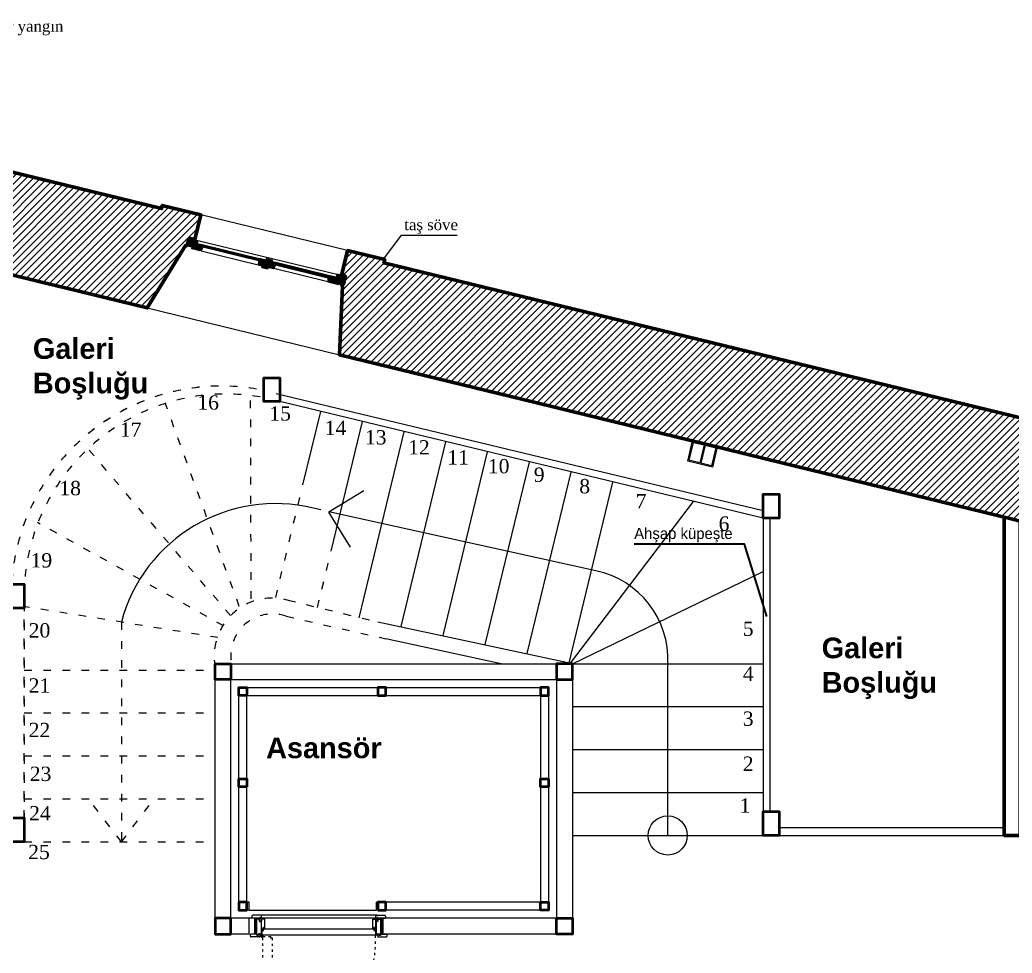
# Model space of a CAD drawing. Header units: millimetres. Extents: x 4980 to 19099, y 3891 to 5773.
# Drawn here: x 12572 to 13196, y 4282 to 4869 of the extents above; entities that cross this region are included whole.
import ezdxf

# ---------------------------------------------------------------- set-up
doc = ezdxf.new("R2010")
doc.units = ezdxf.units.MM
doc.linetypes.add('ACAD_ISO03W100', pattern=[30, 12, -18])
for name, color, linetype, lineweight in [('a 0', 252, 'Continuous', 0), ('a 2', 132, 'Continuous', 20), ('a ahşap tarama', 46, 'Continuous', 0), ('a alçıpan duvar', 162, 'Continuous', 35), ('a duvar', 84, 'Continuous', 50), ('a kapı 1', 50, 'Continuous', 5), ('a kapı 2', 51, 'Continuous', 9), ('a kapı eşik', 40, 'Continuous', 20), ('a pencere 0', 252, 'Continuous', 0), ('a pencere cam', 121, 'Continuous', 0), ('a pencere doğrama', 41, 'Continuous', 20), ('kot', 3, 'Continuous', 0), ('no3_duvar tarama', 253, 'Continuous', 9), ('PLAN YAZI', 4, 'Continuous', 9), ('TAVAN', 31, 'Continuous', 0)]:
    doc.layers.add(name, color=color, linetype=linetype, lineweight=lineweight)
doc.layers.add('a yazı', color=30, linetype='Continuous')
doc.styles.get("Standard").update_dxf_attribs({"font": 'stylu.ttf', "height": 10})
pattern_1 = [(45, (-467.3525, 13840.0737), (-2.245064, 2.245064), [])]
pattern_2 = [(346.328434, (1399.2354, 13386.1017), (6.0401125, 3.6765528), [0.25, -4.75]), (76.328434, (1401.5924, 13387.3294), (-3.6765528, 6.0401125), [0.5, -4.5]), (31.328434, (1400.5025, 13387.08), (1.1817798, 4.8583327), [0.3535, -1.0605, 0.3535, -0.707, 2.475, -2.1215678]), (31.328434, (1398.9334, 13385.918), (1.1817798, 4.8583327), [0.35355, -0.7071, 0.35355, -5.6568678]), (31.328434, (1400.752, 13385.99), (1.1817798, 4.8583327), [0.35355, -6.7175178]), (31.328434, (1401.1787, 13385.629), (1.1817798, 4.8583327), [0.35355, -6.7175178]), (31.328434, (1400.568, 13386.292), (1.1817798, 4.8583327), [0.35355, -6.7175178]), (31.328434, (1400.3843, 13386.594), (1.1817798, 4.8583327), [0.7071, -6.3639678]), (31.328434, (1402.4853, 13389.9424), (1.1817798, 4.8583327), [0.7071, -6.3639678]), (31.328434, (1399.9576, 13386.9552), (1.1817798, 4.8583327), [1.4142, -5.6568678]), (31.328434, (1399.7738, 13387.2572), (1.1817798, 4.8583327), [1.4142, -5.6568678]), (31.328434, (1403.2862, 13387.9465), (1.1817798, 4.8583327), [1.4142, -5.6568678]), (31.328434, (1399.649, 13387.802), (1.1817798, 4.8583327), [1.06066, -6.0104078]), (31.328434, (1398.8546, 13388.7672), (1.1817798, 4.8583327), [1.06066, -6.0104078]), (31.328434, (1399.2223, 13388.1632), (1.1817798, 4.8583327), [1.06066, -6.0104078]), (31.328434, (1402.7347, 13388.8526), (1.1817798, 4.8583327), [1.767767, -5.3033008]), (31.328434, (1402.308, 13389.2137), (1.1817798, 4.8583327), [1.767767, -5.3033008]), (31.328434, (1402.4984, 13387.881), (1.1817798, 4.8583327), [2.4748737, -4.596194]), (12.893485, (1399.8394, 13386.4694), (4.85833268, -1.18177983), [0.559017, -10.6213229]), (12.893485, (1401.1656, 13387.6905), (4.85833268, -1.18177983), [0.559017, -10.6213229]), (12.893485, (1400.8045, 13387.2638), (4.85833268, -1.18177983), [0.559017, -10.6213229]), (12.893485, (1399.4783, 13386.0426), (4.85833268, -1.18177983), [1.118034, -10.0623059]), (12.893485, (1400.9818, 13387.9925), (4.85833268, -1.18177983), [1.677051, -9.503289]), (12.893485, (1400.555, 13388.3536), (4.85833268, -1.18177983), [2.236068, -8.944272]), (12.893485, (1400.1283, 13388.7147), (4.85833268, -1.18177983), [2.236068, -8.944272]), (12.893485, (1399.754, 13390.3495), (4.85833268, -1.18177983), [2.236068, -8.944272]), (12.893485, (1399.636, 13389.8636), (4.85833268, -1.18177983), [2.795085, -8.3852549]), (12.893485, (1399.7606, 13389.3187), (4.85833268, -1.18177983), [2.795085, -8.3852549]), (49.763383, (1400.9883, 13386.9618), (1.18177984, 4.85833268), [0.559017, -10.6213229]), (49.763383, (1400.1414, 13386.6532), (1.18177984, 4.85833268), [0.559017, -10.6213229]), (49.763383, (1399.2354, 13386.1017), (1.18177984, 4.85833268), [1.118034, -10.0623059]), (49.763383, (1400.8702, 13386.476), (1.18177984, 4.85833268), [1.118034, -10.0623059]), (49.763383, (1398.6905, 13385.977), (1.18177984, 4.85833268), [1.677051, -9.503289]), (49.763383, (1398.2046, 13386.0951), (1.18177984, 4.85833268), [2.236068, -8.944272]), (49.763383, (1402.6362, 13385.2745), (1.18177984, 4.85833268), [2.236068, -8.944272]), (49.763383, (1401.054, 13386.174), (1.18177984, 4.85833268), [2.236068, -8.944272]), (49.763383, (1401.9075, 13385.4517), (1.18177984, 4.85833268), [2.795085, -8.3852549]), (49.763383, (1401.4807, 13385.8128), (1.18177984, 4.85833268), [2.795085, -8.3852549])]
pattern_3 = [(346.328434, (-5511.2586, -2121.1143), (3.6765528, -6.0401125), [0.25, -4.75]), (256.328434, (-5509.729, -2123.2875), (-6.0401125, -3.6765528), [0.5, -4.5]), (301.328434, (-5510.5823, -2122.5653), (-1.1817798, -4.8583327), [0.3535, -1.0605, 0.3535, -0.707, 2.475, -2.1215678]), (301.328434, (-5511.4424, -2120.8123), (-1.1817798, -4.8583327), [0.35355, -0.7071, 0.35355, -5.6568678]), (301.328434, (-5509.86, -2121.7118), (-1.1817798, -4.8583327), [0.35355, -6.7175178]), (301.328434, (-5509.3152, -2121.587), (-1.1817798, -4.8583327), [0.35355, -6.7175178]), (301.328434, (-5510.162, -2121.8956), (-1.1817798, -4.8583327), [0.35355, -6.7175178]), (301.328434, (-5510.464, -2122.0794), (-1.1817798, -4.8583327), [0.7071, -6.3639678]), (301.328434, (-5510.136, -2126.0186), (-1.1817798, -4.8583327), [0.7071, -6.3639678]), (301.328434, (-5511.009, -2122.204), (-1.1817798, -4.8583327), [1.4142, -5.6568678]), (301.328434, (-5511.311, -2122.388), (-1.1817798, -4.8583327), [1.4142, -5.6568678]), (301.328434, (-5508.5077, -2124.6137), (-1.1817798, -4.8583327), [1.4142, -5.6568678]), (301.328434, (-5511.6722, -2122.8147), (-1.1817798, -4.8583327), [1.06066, -6.0104078]), (301.328434, (-5512.821, -2123.307), (-1.1817798, -4.8583327), [1.06066, -6.0104078]), (301.328434, (-5512.217, -2122.9395), (-1.1817798, -4.8583327), [1.06066, -6.0104078]), (301.328434, (-5509.4137, -2125.165), (-1.1817798, -4.8583327), [1.767767, -5.3033008]), (301.328434, (-5509.9587, -2125.29), (-1.1817798, -4.8583327), [1.767767, -5.3033008]), (301.328434, (-5509.1774, -2124.1935), (-1.1817798, -4.8583327), [2.4748737, -4.596194]), (319.763383, (-5510.891, -2121.7183), (4.85833268, -1.18177984), [0.559017, -10.6213229]), (319.763383, (-5510.2738, -2123.4122), (4.85833268, -1.18177984), [0.559017, -10.6213229]), (319.763383, (-5510.3985, -2122.8673), (4.85833268, -1.18177984), [0.559017, -10.6213229]), (319.763383, (-5511.0157, -2121.1734), (4.85833268, -1.18177984), [1.118034, -10.0623059]), (319.763383, (-5510.5758, -2123.596), (4.85833268, -1.18177984), [1.677051, -9.5032889]), (319.763383, (-5511.1207, -2123.7208), (4.85833268, -1.18177984), [2.236068, -8.9442719]), (319.763383, (-5511.6656, -2123.8455), (4.85833268, -1.18177984), [2.236068, -8.9442719]), (319.763383, (-5512.749, -2125.1257), (4.85833268, -1.18177984), [2.236068, -8.9442719]), (319.763383, (-5512.6307, -2124.64), (4.85833268, -1.18177984), [2.795085, -8.3852549]), (319.763383, (-5512.2696, -2124.2132), (4.85833268, -1.18177984), [2.795085, -8.3852549]), (282.893485, (-5510.0965, -2122.6834), (-1.18177984, -4.85833268), [0.559017, -10.6213229]), (282.893485, (-5510.707, -2122.0203), (-1.18177984, -4.85833268), [0.559017, -10.6213229]), (282.893485, (-5511.2586, -2121.1143), (-1.18177984, -4.85833268), [1.118034, -10.0623059]), (282.893485, (-5509.9783, -2122.1976), (-1.18177984, -4.85833268), [1.118034, -10.0623059]), (282.893485, (-5511.6853, -2120.7532), (-1.18177984, -4.85833268), [1.677051, -9.5032889]), (282.893485, (-5512.1711, -2120.635), (-1.18177984, -4.85833268), [2.236068, -8.9442719]), (282.893485, (-5507.8577, -2121.9416), (-1.18177984, -4.85833268), [2.236068, -8.9442719]), (282.893485, (-5509.6763, -2122.0138), (-1.18177984, -4.85833268), [2.236068, -8.9442719]), (282.893485, (-5508.5865, -2121.7643), (-1.18177984, -4.85833268), [2.795085, -8.3852549]), (282.893485, (-5509.1314, -2121.889), (-1.18177984, -4.85833268), [2.795085, -8.3852549])]

# ---------------------------------------------------------------- blocks, each defined once
blk = doc.blocks.new('4535353')
at = {"color": 5}
for p, q in [((9628.58, 2179.4), (9628.58, 2167.8)), ((9629.28, 2179.4), (9629.28, 2167.8))]:
    blk.add_line(p, q, dxfattribs=at)
blk.add_lwpolyline([(9620.93, 2180.1), (9636.93, 2180.1), (9636.93, 2167.1), (9620.93, 2167.1), (9620.93, 2180.1)], close=True, dxfattribs=at)
for points in [[(9628.58, 2167.8), (9621.63, 2167.8), (9621.63, 2179.4), (9628.58, 2179.4)], [(9629.28, 2179.4), (9636.23, 2179.4), (9636.23, 2167.8), (9629.28, 2167.8)]]:
    blk.add_lwpolyline(points, dxfattribs=at)
blk = doc.blocks.new('asdsdzfsd')
at = {"layer": 'a ahşap tarama', "lineweight": 5}
h = blk.add_hatch(dxfattribs=at)
h.set_pattern_fill('WOODFACE', color=256, scale=5, angle=346.32843, style=0, pattern_type=2)
h.set_pattern_definition(pattern_2)
h.paths.add_polyline_path([(8078.6, 2620.38), (8080.54, 2619.9), (8080.07, 2617.95), (8079.09, 2618.19), (8078.39, 2615.27), (8076.93, 2615.63), (8073.52, 2616.47), (8074.95, 2621.26)])
h = blk.add_hatch(dxfattribs=at)
h.set_pattern_fill('WOODFACE', color=256, scale=5, angle=346.32843, style=0, pattern_type=2)
h.set_pattern_definition(pattern_3)
h.paths.add_polyline_path([(8083.95, 2617.01), (8083.6, 2615.56), (8082.52, 2613.25), (8076.69, 2614.66), (8076.93, 2615.63), (8078.39, 2615.27), (8079.09, 2618.19), (8080.07, 2617.95)])
h = blk.add_hatch(dxfattribs=at)
h.set_pattern_fill('WOODFACE', color=256, scale=5, angle=346.32843, style=0, pattern_type=2)
h.set_pattern_definition(pattern_3)
h.paths.add_polyline_path([(8118.94, 2608.5), (8118.58, 2607.05), (8118.48, 2604.5), (8120.9, 2603.91), (8120.67, 2602.94), (8124.56, 2601.99), (8124.79, 2602.96), (8123.33, 2603.32), (8124.18, 2606.8), (8124.28, 2607.2), (8119.14, 2608.46)])
h = blk.add_hatch(dxfattribs=at)
h.set_pattern_fill('WOODFACE', color=256, scale=5, angle=346.32843, style=0, pattern_type=2)
h.set_pattern_definition(pattern_3)
h.paths.add_polyline_path([(8128.19, 2602.14), (8129.27, 2604.45), (8129.62, 2605.9), (8127.19, 2606.5), (8127.43, 2607.47), (8123.54, 2608.41), (8123.31, 2607.44), (8124.28, 2607.2), (8123.43, 2603.72), (8123.33, 2603.32)])
h = blk.add_hatch(dxfattribs=at)
h.set_pattern_fill('WOODFACE', color=256, scale=5, angle=346.32843, style=0, pattern_type=2)
h.set_pattern_definition(pattern_3)
edge = h.paths.add_edge_path()
edge.add_line((8162.66, 2597.87), (8162.31, 2596.41))
edge.add_line((8162.31, 2596.41), (8162.2, 2593.86))
edge.add_line((8162.2, 2593.86), (8169, 2592.21))
edge.add_line((8169, 2592.21), (8169.24, 2593.17))
edge.add_line((8169.24, 2593.17), (8167.78, 2593.53))
edge.add_line((8167.78, 2593.53), (8168.49, 2596.44))
edge.add_line((8168.49, 2596.44), (8167.52, 2596.68))
edge.add_line((8167.52, 2596.68), (8162.66, 2597.87))
h = blk.add_hatch(dxfattribs=at)
h.set_pattern_fill('WOODFACE', color=256, scale=5, angle=346.32843, style=0, pattern_type=2)
h.set_pattern_definition(pattern_2)
h.paths.add_polyline_path([(8170.9, 2597.91), (8167.99, 2598.62), (8167.51, 2596.68), (8168.49, 2596.44), (8167.78, 2593.53), (8172.14, 2592.46), (8173.26, 2597.38)])
at = {"layer": 'a kapı 1'}
h = blk.add_hatch(color=256, dxfattribs=at)
h.paths.add_polyline_path([(8120.51, 2186.53), (8120.62, 2186.52), (8120.61, 2186.35), (8120.74, 2186.35), (8120.74, 2186.52), (8120.84, 2186.53), (8120.74, 2186.6), (8120.73, 2186.74), (8120.84, 2186.75), (8120.68, 2186.85), (8120.51, 2186.75), (8120.62, 2186.74), (8120.62, 2186.6)])
h.paths.add_polyline_path([(8120.51, 2186.35, 0.2663), (8120.81, 2185.95), (8121.2, 2185.95, 0.268071), (8121.51, 2186.35)])
h.paths.add_polyline_path([(8120.64, 2186.25), (8121.38, 2186.25, -0.088912), (8121.3, 2186.13, -0.285346), (8120.72, 2186.13, -0.088079)], flags=16)
for points in [[(8120.62, 2186.6), (8120.51, 2186.53), (8120.62, 2186.52), (8120.61, 2186.35), (8120.74, 2186.35), (8120.74, 2186.52), (8120.84, 2186.53), (8120.74, 2186.6), (8120.73, 2186.74), (8120.84, 2186.75), (8120.68, 2186.85), (8120.51, 2186.75), (8120.62, 2186.74)], [(8121.51, 2186.35), (8120.51, 2186.35, 0.2663), (8120.81, 2185.95), (8121.2, 2185.95, 0.268071)], [(8121.62, 2187.6), (8121.51, 2187.53), (8121.62, 2187.52), (8121.61, 2187.34), (8121.74, 2187.34), (8121.74, 2187.52), (8121.84, 2187.53), (8121.74, 2187.6), (8121.73, 2187.73), (8121.84, 2187.75), (8121.68, 2187.84), (8121.51, 2187.75), (8121.62, 2187.73)], [(8122.51, 2187.34), (8121.51, 2187.34, 0.2663), (8121.81, 2186.94), (8122.2, 2186.94, 0.268071)], [(8190.51, 2187.34), (8191.51, 2187.34, -0.2663), (8191.21, 2186.94), (8190.81, 2186.94, -0.268071)], [(8191.4, 2187.6), (8191.5, 2187.53), (8191.4, 2187.52), (8191.4, 2187.34), (8191.27, 2187.34), (8191.28, 2187.52), (8191.17, 2187.53), (8191.28, 2187.6), (8191.28, 2187.73), (8191.17, 2187.75), (8191.34, 2187.84), (8191.5, 2187.75), (8191.39, 2187.73)], [(8191.51, 2186.35), (8192.51, 2186.35, -0.2663), (8192.21, 2185.95), (8191.81, 2185.95, -0.268071)], [(8192.4, 2186.6), (8192.5, 2186.53), (8192.4, 2186.52), (8192.4, 2186.35), (8192.27, 2186.35), (8192.28, 2186.52), (8192.17, 2186.53), (8192.28, 2186.6), (8192.28, 2186.74), (8192.17, 2186.75), (8192.34, 2186.85), (8192.5, 2186.75), (8192.39, 2186.74)]]:
    blk.add_hatch(color=256, dxfattribs=at).paths.add_polyline_path(points)
h = blk.add_hatch(color=256, dxfattribs=at)
h.paths.add_polyline_path([(8121.51, 2187.53), (8121.62, 2187.52), (8121.61, 2187.34), (8121.74, 2187.34), (8121.74, 2187.52), (8121.84, 2187.53), (8121.74, 2187.6), (8121.73, 2187.73), (8121.84, 2187.75), (8121.68, 2187.84), (8121.51, 2187.75), (8121.62, 2187.73), (8121.62, 2187.6)])
h.paths.add_polyline_path([(8121.51, 2187.34, 0.2663), (8121.81, 2186.94), (8122.2, 2186.94, 0.268071), (8122.51, 2187.34)])
h.paths.add_polyline_path([(8121.64, 2187.24), (8122.38, 2187.24, -0.088912), (8122.3, 2187.13, -0.285346), (8121.72, 2187.13, -0.088079)], flags=16)
h = blk.add_hatch(color=256, dxfattribs=at)
h.paths.add_polyline_path([(8191.5, 2187.53), (8191.4, 2187.52), (8191.4, 2187.34), (8191.27, 2187.34), (8191.28, 2187.52), (8191.17, 2187.53), (8191.28, 2187.6), (8191.28, 2187.73), (8191.17, 2187.75), (8191.34, 2187.84), (8191.5, 2187.75), (8191.39, 2187.73), (8191.4, 2187.6)])
h.paths.add_polyline_path([(8191.51, 2187.34, -0.2663), (8191.21, 2186.94), (8190.81, 2186.94, -0.268071), (8190.51, 2187.34)])
h.paths.add_polyline_path([(8191.38, 2187.24), (8190.64, 2187.24, 0.088912), (8190.72, 2187.13, 0.285346), (8191.3, 2187.13, 0.088079)], flags=16)
h = blk.add_hatch(color=256, dxfattribs=at)
h.paths.add_polyline_path([(8192.5, 2186.53), (8192.4, 2186.52), (8192.4, 2186.35), (8192.27, 2186.35), (8192.28, 2186.52), (8192.17, 2186.53), (8192.28, 2186.6), (8192.28, 2186.74), (8192.17, 2186.75), (8192.34, 2186.85), (8192.5, 2186.75), (8192.39, 2186.74), (8192.4, 2186.6)])
h.paths.add_polyline_path([(8192.51, 2186.35, -0.2663), (8192.21, 2185.95), (8191.81, 2185.95, -0.268071), (8191.51, 2186.35)])
h.paths.add_polyline_path([(8192.38, 2186.25), (8191.64, 2186.25, 0.088912), (8191.72, 2186.13, 0.285346), (8192.3, 2186.13, 0.088079)], flags=16)
at = {"layer": 'a pencere cam', "lineweight": 5}
for points in [[(8083.72, 2616.04), (8118.7, 2607.53), (8118.82, 2608.02), (8083.84, 2616.53)], [(8129.39, 2604.93), (8162.42, 2596.9), (8162.54, 2597.38), (8129.51, 2605.42)]]:
    blk.add_hatch(color=256, dxfattribs=at).paths.add_polyline_path(points)
at = {"layer": 'no3_duvar tarama'}
h = blk.add_hatch(dxfattribs=at)
h.set_pattern_fill('ANSI31', color=256, style=0)
h.set_pattern_definition(pattern_1)
edge = h.paths.add_edge_path()
edge.add_line((7864.84, 2672.4), (7868.62, 2687.94))
edge.add_line((7868.62, 2687.94), (7892.91, 2682.03))
edge.add_line((7892.91, 2682.03), (7892.44, 2680.09))
edge.add_line((7892.44, 2680.09), (8057.62, 2639.89))
edge.add_line((8057.62, 2639.89), (8058.09, 2641.83))
edge.add_line((8058.09, 2641.83), (8082.38, 2635.92))
edge.add_line((8082.38, 2635.92), (8078.6, 2620.38))
edge.add_line((8078.6, 2620.38), (8074.95, 2621.26))
edge.add_line((8074.95, 2621.26), (8073.52, 2616.47))
edge.add_line((8073.52, 2616.47), (8072.68, 2616.66))
edge.add_line((8072.68, 2616.66), (8048.63, 2577.42))
edge.add_line((8048.63, 2577.42), (7996.96, 2590.02))
edge.add_line((7996.96, 2590.02), (7981.33, 2593.83))
edge.add_line((7981.33, 2593.83), (7924.21, 2607.77))
edge.add_line((7924.21, 2607.77), (7895.7, 2614.72))
edge.add_line((7895.7, 2614.72), (7869.94, 2621))
edge.add_line((7869.94, 2621), (7869.25, 2666.17))
edge.add_line((7869.25, 2666.17), (7868.02, 2666.47))
edge.add_line((7868.02, 2666.47), (7869.13, 2671.38))
edge.add_line((7869.13, 2671.38), (7864.84, 2672.39))
h = blk.add_hatch(dxfattribs=at)
h.set_pattern_fill('ANSI31', color=256, style=0)
h.set_pattern_definition(pattern_1)
edge = h.paths.add_edge_path()
edge.add_line((8170.9, 2597.91), (8174.69, 2613.46))
edge.add_line((8174.69, 2613.46), (8198.01, 2607.78))
edge.add_line((8198.01, 2607.78), (8197.53, 2605.84))
edge.add_line((8197.53, 2605.84), (8729.02, 2476.5))
edge.add_line((8729.02, 2476.5), (8729.5, 2478.45))
edge.add_line((8729.5, 2478.45), (8752.82, 2472.77))
edge.add_line((8752.82, 2472.77), (8748.8, 2456.25))
edge.add_line((8748.8, 2456.25), (8745.15, 2457.14))
edge.add_line((8745.15, 2457.14), (8743.72, 2452.34))
edge.add_line((8743.72, 2452.34), (8742.08, 2450.88))
edge.add_line((8742.08, 2450.88), (8727.64, 2411.81))
edge.add_line((8727.64, 2411.81), (8703.69, 2417.66))
edge.add_line((8703.69, 2417.66), (8437.57, 2482.56))
edge.add_line((8437.57, 2482.56), (8399.99, 2491.73))
edge.add_line((8399.99, 2491.73), (8285.05, 2519.76))
edge.add_line((8285.05, 2519.76), (8169.59, 2547.92))
edge.add_line((8169.59, 2547.92), (8171.45, 2591.11))
edge.add_line((8171.45, 2591.11), (8170.13, 2592.96))
edge.add_line((8170.13, 2592.96), (8172.14, 2592.46))
edge.add_line((8172.14, 2592.46), (8173.26, 2597.38))
edge.add_line((8173.26, 2597.38), (8170.9, 2597.91))
at = {"layer": 'PLAN YAZI'}
h = blk.add_hatch(color=256, dxfattribs=at)
h.dxf.hatch_style = 1
edge = h.paths.add_edge_path()
edge.add_ellipse((8197.48, 2608.2), major_axis=(-0.021, 0.888), ratio=0.6911, start_angle=0, end_angle=360)
at = {"layer": 'a 0'}
for p, q in [((8120.63, 2183.08), (8120.63, 2186.53)), ((8120.68, 2186.53), (8120.63, 2186.53)), ((8120.73, 2186.53), (8120.68, 2186.53)), ((8120.68, 2182.98), (8120.68, 2186.53)), ((8120.68, 2183.03), (8120.68, 2186.53)), ((8120.73, 2182.98), (8120.73, 2186.53)), ((8119.56, 2182.43), (8121.81, 2182.43)), ((8120.68, 2181.31), (8120.68, 2183.08))]:
    blk.add_line(p, q, dxfattribs=at)
for radius, start, end in [(0.65, 94.41172, 85.58828), (0.6, 90, 85.21981), (0.55, 90, 84.78414)]:
    blk.add_arc((8120.68, 2182.43), radius, start, end, dxfattribs=at)
at = {"layer": 'a 2', "linetype": 'ACAD_ISO03W100', "ltscale": 0.4}
for p, q in [((8157.73, 2450.38), (8153.32, 2451.44)), ((8032.35, 2379.85), (8032.35, 2241.63)), ((8032.35, 2241.63), (8010.92, 2269.63)), ((8032.35, 2241.63), (8053.78, 2269.63))]:
    blk.add_line(p, q, dxfattribs=at)
at = {"layer": 'a 2'}
blk.add_line((8091.26, 2187.27), (8091.26, 2353.73), dxfattribs=at)
blk.add_line((8091.26, 2187.27), (8091.26, 2353.73), dxfattribs=at)
for points in [[(8174.69, 2613.46), (8082.38, 2635.92)], [(8048.63, 2577.42), (8169.59, 2547.92)], [(8436.07, 2449.94), (8129.82, 2523.42)], [(8436.07, 2445.3), (8132, 2518.5)], [(8146.58, 2466.13), (8157.75, 2512.26)], [(8164.25, 2424.38), (8184, 2505.91)], [(8181.92, 2382.62), (8210.24, 2499.56)], [(8208.35, 2377.03), (8236.48, 2493.2)], [(8234.77, 2371.43), (8262.72, 2486.85)], [(8261.24, 2365.83), (8289, 2480.48)], [(8287.67, 2360.23), (8315.25, 2474.13)], [(8313.98, 2354.17), (8341.49, 2467.78)], [(8162.8, 2449.15), (8184.82, 2462.55)], [(8314.92, 2353.97), (8392.37, 2455.7)], [(8162.72, 2449.1), (8176.2, 2426.96)], [(8330.82, 2412.05), (8162.8, 2449.15)], [(8436.07, 2445.3), (8436.07, 2245.73)], [(8440.58, 2260.19), (8440.58, 2445.3)], [(8316.07, 2353.73), (8436.07, 2411.79)], [(8316.07, 2353.73), (8193.59, 2379.8)], [(8271.38, 2353.73), (8198.67, 2369.39)], [(8091.26, 2353.73), (8316.07, 2353.73), (8316.07, 2183.73)], [(8091.26, 2353.73), (8316.07, 2353.73), (8316.07, 2183.73)], [(8112.76, 2183.73), (8091.26, 2183.73), (8091.26, 2353.73), (8316.07, 2353.73), (8316.07, 2183.73), (8192.76, 2183.73)], [(8316.07, 2353.73), (8436.07, 2353.73)], [(8376.07, 2245.73), (8376.07, 2353.73)], [(8112.76, 2193.73), (8101.26, 2193.73), (8101.26, 2343.73), (8306.07, 2343.73), (8306.07, 2193.73), (8192.76, 2193.73)], [(8112.76, 2193.73), (8101.26, 2193.73), (8101.26, 2343.73), (8306.07, 2343.73), (8306.07, 2193.73), (8192.76, 2193.73)], [(8112.76, 2198.73), (8106.26, 2198.73), (8106.26, 2338.73), (8301.07, 2338.73), (8301.07, 2198.73), (8192.76, 2198.73)], [(8112.76, 2198.73), (8106.26, 2198.73), (8106.26, 2338.73), (8301.07, 2338.73), (8301.07, 2198.73), (8192.76, 2198.73)], [(8112.76, 2203.73), (8111.26, 2203.73), (8111.26, 2333.73), (8296.07, 2333.73), (8296.07, 2203.73), (8192.76, 2203.73)], [(8112.76, 2203.73), (8111.26, 2203.73), (8111.26, 2333.73), (8296.07, 2333.73), (8296.07, 2203.73), (8192.76, 2203.73)], [(8316.07, 2326.73), (8436.07, 2326.73)], [(8316.07, 2299.73), (8436.07, 2299.73)], [(8316.07, 2272.73), (8436.07, 2272.73)], [(8436.07, 2250.73), (8436.07, 2250.73)], [(8446.07, 2250.73), (8587.74, 2250.73)], [(8316.07, 2245.73), (8436.07, 2245.73)], [(8446.07, 2245.73), (8587.74, 2245.73)], [(8112.76, 2198.73), (8112.76, 2203.73)], [(8112.76, 2198.73), (8112.76, 2203.73)], [(8192.76, 2198.73), (8192.76, 2203.73)], [(8192.76, 2198.73), (8192.76, 2203.73)], [(8112.76, 2198.73), (8192.76, 2198.73)], [(8112.76, 2198.73), (8192.76, 2198.73)], [(8192.76, 2193.73), (8112.76, 2193.73)], [(8112.76, 2183.73), (8112.76, 2193.73)], [(8192.76, 2193.73), (8112.76, 2193.73)], [(8112.76, 2183.73), (8112.76, 2193.73)], [(8192.76, 2183.73), (8192.76, 2193.73)], [(8192.76, 2183.73), (8192.76, 2193.73)]]:
    blk.add_lwpolyline(points, dxfattribs=at)
at = {"layer": 'a 2', "linetype": 'ACAD_ISO03W100', "ltscale": 0.4}
for points in [[(8106.55, 2389.71), (8060.07, 2517.14)], [(8114, 2394.46), (8113.67, 2521.47)], [(8100.95, 2384.04), (8011.23, 2488.99)], [(8129.44, 2395.33), (8144.99, 2459.54)], [(8096.68, 2377.59), (7979.65, 2442.42)], [(8155.68, 2388.98), (8162.66, 2417.79)], [(7971.26, 2391.65), (7971.26, 2241.73)], [(7971.26, 2256.73), (7971.26, 2391.65)], [(8188.52, 2381.03), (8139.16, 2392.98)], [(8093.12, 2370.12), (7970.94, 2389.67)], [(8136.11, 2383.53), (8198.67, 2369.39)], [(7971.26, 2349.73), (8091.26, 2349.73)], [(7971.26, 2322.73), (8091.26, 2322.73)], [(7971.26, 2295.73), (8090.11, 2295.73)], [(7971.26, 2268.73), (8091.26, 2268.73)], [(7971.26, 2241.73), (8090.11, 2241.73)]]:
    blk.add_lwpolyline(points, dxfattribs=at)
at = {"layer": 'a 2'}
blk.add_circle((8376.07, 2245.73), 12.3, dxfattribs=at)
at = {"layer": 'a 2', "linetype": 'ACAD_ISO03W100', "ltscale": 0.4}
for centre, radius, start, end in [((8095.23, 2396.11), 132.16, 80.37329, 182.01211), ((8095.24, 2396.11), 132.18, 80.35094, 182.00885), ((8098.35, 2396.11), 127.18, 80.35094, 182.00885), ((8098.35, 2396.11), 127.18, 80.35094, 182.00885), ((8127.26, 2358.46), 36.52, 70.97331, 187.44146), ((8127.4, 2358.8), 26.21, 70.60229, 188.28622)]:
    blk.add_arc(centre, radius, start, end, dxfattribs=at)
at = {"layer": 'a 2'}
for centre, radius, start, end in [((8129.32, 2354), 100.36, 76.16599, 165.07402), ((8319.54, 2356.59), 56.6, 357.10228, 78.51205)]:
    blk.add_arc(centre, radius, start, end, dxfattribs=at)
at = {"layer": 'a alçıpan duvar'}
for p, q in [((8116.48, 2193.73), (8116.48, 2183.73)), ((8196.48, 2193.73), (8196.48, 2183.73))]:
    blk.add_line(p, q, dxfattribs=at)
for points in [[(8122, 2523.5), (8122, 2533.5), (8132, 2533.5), (8132, 2523.5), (8132, 2518.5), (8122, 2518.5)], [(8436.07, 2450.3), (8436.07, 2460.3), (8446.07, 2460.3), (8446.07, 2450.3), (8446.07, 2445.3), (8436.07, 2445.3)], [(7961.26, 2393.66), (7961.26, 2403.66), (7971.26, 2403.66), (7971.26, 2393.66), (7971.26, 2388.66), (7961.26, 2388.66)], [(8101.26, 2343.73), (8091.26, 2343.73), (8091.26, 2353.73), (8101.26, 2353.73)], [(8306.07, 2343.73), (8316.07, 2343.73), (8316.07, 2353.73), (8306.07, 2353.73)], [(8111.26, 2333.73), (8106.26, 2333.73), (8106.26, 2338.73), (8111.26, 2338.73)], [(8193.76, 2333.73), (8198.76, 2333.73), (8198.76, 2338.73), (8193.76, 2338.73)], [(8296.07, 2333.73), (8301.07, 2333.73), (8301.07, 2338.73), (8296.07, 2338.73)], [(8111.26, 2276.23), (8106.26, 2276.23), (8106.26, 2281.23), (8111.26, 2281.23)], [(8111.26, 2276.23), (8106.26, 2276.23), (8106.26, 2281.23), (8111.26, 2281.23)], [(8301.07, 2276.23), (8296.07, 2276.23), (8296.07, 2281.23), (8301.07, 2281.23)], [(8301.07, 2276.23), (8296.07, 2276.23), (8296.07, 2281.23), (8301.07, 2281.23)], [(8436.07, 2250.73), (8436.07, 2260.73), (8446.07, 2260.73), (8446.07, 2250.73), (8446.07, 2245.73), (8436.07, 2245.73)], [(7963.15, 2246.73), (7963.15, 2256.73), (7971.26, 2256.73), (7971.26, 2246.73), (7971.26, 2241.73), (7963.15, 2241.73)], [(8111.26, 2203.73), (8106.26, 2203.73), (8106.26, 2198.73), (8111.26, 2198.73)], [(8111.26, 2203.73), (8106.26, 2203.73), (8106.26, 2198.73), (8111.26, 2198.73)], [(8193.76, 2198.73), (8198.76, 2198.73), (8198.76, 2203.73), (8193.76, 2203.73)], [(8193.76, 2198.73), (8198.76, 2198.73), (8198.76, 2203.73), (8193.76, 2203.73)], [(8296.07, 2203.73), (8301.07, 2203.73), (8301.07, 2198.73), (8296.07, 2198.73)], [(8296.07, 2203.73), (8301.07, 2203.73), (8301.07, 2198.73), (8296.07, 2198.73)], [(8101.26, 2193.73), (8091.26, 2193.73), (8091.26, 2183.73), (8101.26, 2183.73)], [(8306.07, 2193.73), (8316.07, 2193.73), (8316.07, 2183.73), (8306.07, 2183.73)], [(8306.07, 2193.73), (8316.07, 2193.73), (8316.07, 2183.73), (8306.07, 2183.73)]]:
    blk.add_lwpolyline(points, close=True, dxfattribs=at)
at = {"layer": 'a duvar'}
for points in [[(7864.84, 2672.4), (7868.62, 2687.94), (7892.91, 2682.03), (7892.44, 2680.09), (8057.62, 2639.89), (8058.09, 2641.83), (8082.38, 2635.92), (8078.6, 2620.38), (8074.95, 2621.26), (8073.52, 2616.47), (8072.68, 2616.66), (8048.63, 2577.42), (7996.96, 2590.02), (7981.33, 2593.83), (7924.21, 2607.77), (7895.7, 2614.72), (7869.94, 2621), (7869.25, 2666.17), (7868.02, 2666.47), (7869.13, 2671.38), (7864.84, 2672.39)], [(8170.9, 2597.91), (8174.69, 2613.46), (8198.01, 2607.78), (8197.53, 2605.84), (8729.02, 2476.5), (8729.5, 2478.45), (8752.82, 2472.77), (8748.8, 2456.25), (8745.15, 2457.14), (8743.72, 2452.34), (8742.08, 2450.88), (8727.64, 2411.81), (8703.69, 2417.66), (8437.57, 2482.56), (8399.99, 2491.73), (8285.05, 2519.76), (8169.59, 2547.92), (8171.45, 2591.11), (8170.13, 2592.96), (8172.14, 2592.46), (8173.26, 2597.38), (8170.9, 2597.91)]]:
    blk.add_lwpolyline(points, dxfattribs=at)
at = {"layer": 'a duvar', "color": 250}
blk.add_lwpolyline([(8587.74, 2445.93), (8587.74, 2245.73), (8597.74, 2245.73), (8597.74, 2443.65)], dxfattribs=at)
at = {"layer": 'a kapı 1'}
for p, q in [((8114.51, 2195.03), (8114.51, 2193.73)), ((8119.33, 2193.73), (8114.51, 2193.73)), ((8120.01, 2195.53), (8115.01, 2195.53)), ((8117.51, 2183.13), (8117.51, 2193.15)), ((8119.31, 2193.15), (8117.51, 2193.15)), ((8119.31, 2193.15), (8119.31, 2191.65)), ((8119.31, 2191.65), (8120.51, 2191.65)), ((8119.33, 2191.93), (8119.33, 2194.23)), ((8119.33, 2194.23), (8119.73, 2194.23)), ((8119.33, 2193.15), (8119.33, 2191.93)), ((8119.33, 2191.93), (8120.51, 2191.93)), ((8119.73, 2194.23), (8119.73, 2193.73)), ((8120.51, 2193.73), (8119.73, 2193.73)), ((8119.73, 2193.73), (8120.51, 2193.73)), ((8119.73, 2193.73), (8120.51, 2193.73)), ((8120.51, 2193.73), (8120.31, 2193.73)), ((8120.31, 2193.73), (8120.31, 2193.53)), ((8120.31, 2193.53), (8120.51, 2193.53)), ((8120.51, 2193.73), (8120.36, 2193.73)), ((8120.51, 2193.73), (8120.51, 2195.03)), ((8120.51, 2193.73), (8120.51, 2194.97)), ((8120.51, 2193.53), (8120.51, 2191.93)), ((8122.51, 2193.15), (8120.51, 2193.15)), ((8120.51, 2183.13), (8120.51, 2193.15)), ((8120.51, 2191.93), (8120.51, 2193.1)), ((8122.51, 2187.34), (8122.51, 2193.15)), ((8122.51, 2187.34), (8122.51, 2193.15)), ((8190.51, 2193.15), (8192.51, 2193.15)), ((8190.51, 2187.34), (8190.51, 2193.15)), ((8190.51, 2187.34), (8190.51, 2193.15)), ((8192.51, 2193.73), (8192.51, 2195.03)), ((8192.51, 2193.73), (8192.51, 2194.97)), ((8192.51, 2193.73), (8193.29, 2193.73)), ((8193.29, 2193.73), (8192.51, 2193.73)), ((8193.29, 2193.73), (8192.51, 2193.73)), ((8192.51, 2193.73), (8192.71, 2193.73)), ((8192.51, 2193.73), (8192.66, 2193.73)), ((8192.51, 2193.53), (8192.51, 2191.93)), ((8192.71, 2193.53), (8192.51, 2193.53)), ((8192.51, 2183.13), (8192.51, 2193.15)), ((8192.51, 2191.93), (8192.51, 2193.1)), ((8193.69, 2191.93), (8192.51, 2191.93)), ((8193.71, 2191.65), (8192.51, 2191.65)), ((8192.71, 2193.73), (8192.71, 2193.53)), ((8193.01, 2195.53), (8198.01, 2195.53)), ((8193.29, 2194.23), (8193.29, 2193.73)), ((8193.69, 2194.23), (8193.29, 2194.23)), ((8193.69, 2191.93), (8193.69, 2194.23)), ((8193.69, 2193.73), (8198.51, 2193.73)), ((8193.69, 2193.15), (8193.69, 2191.93)), ((8193.71, 2193.15), (8193.71, 2191.65)), ((8193.71, 2193.15), (8195.51, 2193.15)), ((8195.51, 2183.13), (8195.51, 2193.15)), ((8198.51, 2195.03), (8198.51, 2193.73)), ((8120.51, 2186.95), (8120.85, 2186.95)), ((8120.51, 2186.35), (8120.51, 2186.95)), ((8120.68, 2186.85), (8120.51, 2186.75)), ((8120.51, 2186.75), (8120.62, 2186.74)), ((8120.62, 2186.6), (8120.51, 2186.53)), ((8120.51, 2186.53), (8120.62, 2186.52)), ((8121.51, 2186.35), (8120.51, 2186.35)), ((8120.86, 2186.35), (8120.51, 2186.35)), ((8120.62, 2186.52), (8120.61, 2186.34)), ((8120.62, 2186.74), (8120.62, 2186.6)), ((8121.38, 2186.25), (8120.64, 2186.25)), ((8120.68, 2186.85), (8120.84, 2186.75)), ((8120.84, 2186.75), (8120.73, 2186.74)), ((8120.73, 2186.74), (8120.74, 2186.6)), ((8120.74, 2186.6), (8120.84, 2186.53)), ((8120.84, 2186.53), (8120.74, 2186.52)), ((8120.74, 2186.52), (8120.74, 2186.34)), ((8120.81, 2185.95), (8121.2, 2185.95)), ((8120.85, 2186.95), (8120.85, 2186.4)), ((8120.85, 2186.4), (8121.46, 2186.4)), ((8120.85, 2186.35), (8121.51, 2186.35)), ((8120.86, 2186.35), (8121.51, 2186.35)), ((8120.86, 2186.35), (8121.46, 2186.35)), ((8120.86, 2186.35), (8121.51, 2186.35)), ((8121.01, 2186.05), (8121.01, 2186.05)), ((8121.46, 2186.4), (8121.46, 2187.94)), ((8121.46, 2187.94), (8121.85, 2187.94)), ((8121.68, 2187.84), (8121.51, 2187.75)), ((8121.51, 2187.75), (8121.62, 2187.73)), ((8121.62, 2187.6), (8121.51, 2187.53)), ((8121.51, 2187.53), (8121.62, 2187.52)), ((8121.86, 2187.34), (8121.51, 2187.34)), ((8122.51, 2187.34), (8121.51, 2187.34)), ((8121.62, 2187.52), (8121.61, 2187.34)), ((8121.62, 2187.73), (8121.62, 2187.6)), ((8122.38, 2187.24), (8121.64, 2187.24)), ((8121.68, 2187.84), (8121.84, 2187.75)), ((8121.84, 2187.75), (8121.73, 2187.73)), ((8121.73, 2187.73), (8121.74, 2187.6)), ((8121.74, 2187.6), (8121.84, 2187.53)), ((8121.84, 2187.53), (8121.74, 2187.52)), ((8121.74, 2187.52), (8121.74, 2187.34)), ((8121.81, 2186.94), (8122.2, 2186.94)), ((8121.85, 2187.94), (8121.85, 2187.34)), ((8121.85, 2187.34), (8122.51, 2187.34)), ((8121.86, 2187.34), (8122.51, 2187.34)), ((8121.86, 2187.34), (8122.46, 2187.34)), ((8121.86, 2187.34), (8122.51, 2187.34)), ((8122.01, 2187.04), (8122.01, 2187.04)), ((8191.16, 2187.34), (8190.51, 2187.34)), ((8191.16, 2187.34), (8190.51, 2187.34)), ((8191.16, 2187.34), (8190.51, 2187.34)), ((8190.51, 2187.34), (8191.51, 2187.34)), ((8191.16, 2187.34), (8190.56, 2187.34)), ((8190.64, 2187.24), (8191.38, 2187.24)), ((8191.16, 2187.94), (8191.16, 2187.34)), ((8191.56, 2187.94), (8191.16, 2187.94)), ((8191.16, 2187.34), (8191.51, 2187.34)), ((8191.34, 2187.84), (8191.17, 2187.75)), ((8191.17, 2187.75), (8191.28, 2187.73)), ((8191.28, 2187.6), (8191.17, 2187.53)), ((8191.17, 2187.53), (8191.28, 2187.52)), ((8191.28, 2187.52), (8191.27, 2187.34)), ((8191.28, 2187.73), (8191.28, 2187.6)), ((8191.34, 2187.84), (8191.5, 2187.75)), ((8191.5, 2187.75), (8191.39, 2187.73)), ((8191.39, 2187.73), (8191.4, 2187.6)), ((8191.4, 2187.6), (8191.5, 2187.53)), ((8191.5, 2187.53), (8191.4, 2187.52)), ((8191.4, 2187.52), (8191.4, 2187.34)), ((8191.51, 2186.35), (8192.51, 2186.35)), ((8192.16, 2186.35), (8191.51, 2186.35)), ((8192.16, 2186.35), (8191.51, 2186.35)), ((8192.16, 2186.35), (8191.51, 2186.35)), ((8191.56, 2186.4), (8191.56, 2187.94)), ((8192.16, 2186.4), (8191.56, 2186.4)), ((8192.16, 2186.35), (8191.56, 2186.35)), ((8191.64, 2186.25), (8192.38, 2186.25)), ((8192.21, 2185.95), (8191.81, 2185.95)), ((8192.01, 2186.05), (8192.01, 2186.05)), ((8192.51, 2186.95), (8192.16, 2186.95)), ((8192.16, 2186.95), (8192.16, 2186.4)), ((8192.16, 2186.35), (8192.51, 2186.35)), ((8192.34, 2186.85), (8192.17, 2186.75)), ((8192.17, 2186.75), (8192.28, 2186.74)), ((8192.28, 2186.6), (8192.17, 2186.53)), ((8192.17, 2186.53), (8192.28, 2186.52)), ((8192.28, 2186.52), (8192.27, 2186.34)), ((8192.28, 2186.74), (8192.28, 2186.6)), ((8192.34, 2186.85), (8192.5, 2186.75)), ((8192.5, 2186.75), (8192.39, 2186.74)), ((8192.39, 2186.74), (8192.4, 2186.6)), ((8192.4, 2186.6), (8192.5, 2186.53)), ((8192.5, 2186.53), (8192.4, 2186.52)), ((8192.4, 2186.52), (8192.4, 2186.34)), ((8192.51, 2186.35), (8192.51, 2186.95)), ((8117.48, 2183.73), (8113.51, 2183.73)), ((8113.51, 2182.43), (8113.51, 2183.73)), ((8119.01, 2181.93), (8114.01, 2181.93)), ((8117.48, 2183.11), (8117.48, 2183.73)), ((8118.65, 2183.11), (8117.48, 2183.11)), ((8117.48, 2183.11), (8118.63, 2183.11)), ((8117.51, 2183.63), (8117.51, 2183.13)), ((8117.51, 2183.13), (8118.58, 2183.13)), ((8117.51, 2183.11), (8118.65, 2183.11)), ((8119.58, 2183.93), (8118.58, 2183.93)), ((8118.58, 2183.93), (8118.58, 2183.13)), ((8118.65, 2183.73), (8119.51, 2183.73)), ((8118.65, 2183.73), (8118.65, 2183.11)), ((8119.51, 2183.73), (8118.65, 2183.73)), ((8119.51, 2183.73), (8119.51, 2182.43)), ((8119.58, 2183.13), (8119.58, 2183.93)), ((8119.58, 2183.13), (8120.51, 2183.13)), ((8193.44, 2183.13), (8192.51, 2183.13)), ((8193.44, 2183.93), (8194.44, 2183.93)), ((8193.44, 2183.13), (8193.44, 2183.93)), ((8193.51, 2183.73), (8194.37, 2183.73)), ((8194.37, 2183.73), (8193.51, 2183.73)), ((8193.51, 2183.73), (8193.51, 2182.43)), ((8194.01, 2181.93), (8199.01, 2181.93)), ((8194.37, 2183.73), (8194.37, 2183.11)), ((8194.37, 2183.11), (8195.54, 2183.11)), ((8195.51, 2183.11), (8194.37, 2183.11)), ((8195.54, 2183.11), (8194.39, 2183.11)), ((8194.44, 2183.93), (8194.44, 2183.13)), ((8195.51, 2183.13), (8194.44, 2183.13)), ((8195.51, 2183.63), (8195.51, 2183.13)), ((8195.54, 2183.73), (8199.51, 2183.73)), ((8195.54, 2183.11), (8195.54, 2183.73)), ((8199.51, 2182.43), (8199.51, 2183.73))]:
    blk.add_line(p, q, dxfattribs=at)
for centre, radius, start, end in [((8115.01, 2195.03), 0.5, 90, 180), ((8120.01, 2195.03), 0.5, 0, 90), ((8193.01, 2195.03), 0.5, 90, 180), ((8198.01, 2195.03), 0.5, 0, 90), ((8121.01, 2186.41), 0.503, 187.05428, 247.08022), ((8121.01, 2186.41), 0.403, 187.05428, 188.81841), ((8121.01, 2186.41), 0.403, 203.67857, 223.81276), ((8121.01, 2186.6), 0.552, 238.05385, 301.75739), ((8121.01, 2186.41), 0.503, 292.91978, 352.94572), ((8121.01, 2186.41), 0.403, 315.99778, 336.32143), ((8122.01, 2187.41), 0.503, 187.05428, 247.08022), ((8122.01, 2187.41), 0.403, 187.05428, 188.81841), ((8122.01, 2187.41), 0.403, 203.67857, 223.81276), ((8122.01, 2187.59), 0.552, 238.05385, 301.75739), ((8122.01, 2187.41), 0.503, 292.91978, 352.94572), ((8122.01, 2187.41), 0.403, 315.99778, 336.32143), ((8191.01, 2187.41), 0.503, 187.05428, 247.08022), ((8191.01, 2187.41), 0.403, 203.67857, 224.00222), ((8191.01, 2187.41), 0.503, 292.91978, 352.94572), ((8191.01, 2187.41), 0.403, 316.18724, 336.32143), ((8191.01, 2187.41), 0.403, 351.18159, 352.94572), ((8192.01, 2186.41), 0.503, 187.05428, 247.08022), ((8192.01, 2186.41), 0.403, 203.67857, 224.00222), ((8192.01, 2186.6), 0.552, 238.24261, 301.94615), ((8192.01, 2186.41), 0.503, 292.91978, 352.94572), ((8192.01, 2186.41), 0.403, 316.18724, 336.32143), ((8192.01, 2186.41), 0.403, 351.18159, 352.94572), ((8114.01, 2182.43), 0.5, 180, 270), ((8119.01, 2182.43), 0.5, 270, 0), ((8194.01, 2182.43), 0.5, 180, 270), ((8199.01, 2182.43), 0.5, 270, 0)]:
    blk.add_arc(centre, radius, start, end, dxfattribs=at)
at = {"layer": 'a kapı 2'}
blk.add_lwpolyline([(8191.16, 2185.93), (8192.16, 2185.93), (8192.16, 2183.13), (8120.86, 2183.13), (8120.86, 2185.93), (8121.86, 2185.93), (8121.86, 2186.93), (8191.16, 2186.93)], close=True, dxfattribs=at)
at = {"layer": 'a kapı 2', "linetype": 'ACAD_ISO03W100', "ltscale": 0.12}
blk.add_lwpolyline([(8126.18, 2112.46), (8126.18, 2111.46), (8121.38, 2111.46), (8121.38, 2182.26), (8126.18, 2182.26), (8126.18, 2181.26), (8127.18, 2181.26), (8127.18, 2112.46)], close=True, dxfattribs=at)
blk.add_arc((8124.38, 2179.28), 67.88, 267.46388, 3.25489, dxfattribs=at)
at = {"layer": 'a kapı eşik'}
blk.add_lwpolyline([(8193.01, 2195.53), (8120.01, 2195.53)], dxfattribs=at)
at = {"layer": 'a pencere 0'}
for points in [[(8080.54, 2619.9), (8167.99, 2598.62)], [(8083.96, 2617.01), (8118.94, 2608.5)], [(8082.52, 2613.25), (8118.48, 2604.5)], [(8118.58, 2607.05), (8083.6, 2615.56)], [(8129.27, 2604.45), (8162.31, 2596.41)], [(8162.66, 2597.87), (8129.62, 2605.9)], [(8162.2, 2593.86), (8128.19, 2602.14)]]:
    blk.add_lwpolyline(points, dxfattribs=at)
at = {"layer": 'a pencere cam', "lineweight": 5}
for p, q in [((8078.39, 2615.28), (8079.1, 2618.2)), ((8083.84, 2616.53), (8118.82, 2608.02)), ((8162.54, 2597.38), (8129.51, 2605.42))]:
    blk.add_line(p, q, dxfattribs=at)
for points in [[(8083.72, 2616.04), (8118.7, 2607.53), (8118.82, 2608.02), (8083.84, 2616.53)], [(8129.39, 2604.93), (8162.42, 2596.9), (8162.54, 2597.38), (8129.51, 2605.42)]]:
    blk.add_lwpolyline(points, close=True, dxfattribs=at)
for points in [[(8118.7, 2607.53), (8083.72, 2616.04)], [(8129.39, 2604.93), (8162.42, 2596.9)]]:
    blk.add_lwpolyline(points, dxfattribs=at)
at = {"layer": 'a pencere doğrama'}
for p, q in [((8078.39, 2615.28), (8072.68, 2616.66)), ((8079.1, 2618.2), (8078.39, 2615.28)), ((8079.1, 2618.2), (8078.39, 2615.28)), ((8079.1, 2618.2), (8078.39, 2615.28)), ((8078.6, 2620.38), (8080.54, 2619.9)), ((8078.6, 2620.38), (8080.54, 2619.9)), ((8078.6, 2620.38), (8080.54, 2619.9)), ((8079.1, 2618.2), (8083.96, 2617.01)), ((8080.07, 2617.96), (8079.1, 2618.2)), ((8080.07, 2617.96), (8079.1, 2618.2)), ((8080.07, 2617.96), (8079.1, 2618.2)), ((8080.54, 2619.9), (8080.07, 2617.96)), ((8080.54, 2619.9), (8080.07, 2617.96)), ((8080.54, 2619.9), (8080.07, 2617.96)), ((8083.72, 2616.04), (8083.6, 2615.56)), ((8083.96, 2617.01), (8083.84, 2616.53)), ((8083.6, 2615.56), (8082.52, 2613.25)), ((8118.58, 2607.05), (8118.48, 2604.5)), ((8120.9, 2603.91), (8118.48, 2604.5)), ((8118.7, 2607.53), (8118.58, 2607.05)), ((8118.82, 2608.02), (8118.94, 2608.5)), ((8118.94, 2608.5), (8124.28, 2607.2)), ((8120.67, 2602.94), (8120.9, 2603.91)), ((8123.54, 2608.41), (8123.31, 2607.44)), ((8124.28, 2607.2), (8123.33, 2603.32)), ((8124.28, 2607.2), (8123.33, 2603.32)), ((8123.33, 2603.32), (8124.79, 2602.96)), ((8127.43, 2607.47), (8123.54, 2608.41)), ((8127.19, 2606.5), (8127.43, 2607.47)), ((8129.62, 2605.9), (8127.19, 2606.5)), ((8129.27, 2604.45), (8128.19, 2602.14)), ((8129.39, 2604.93), (8129.27, 2604.45)), ((8129.51, 2605.42), (8129.62, 2605.9)), ((8124.56, 2601.99), (8120.67, 2602.94)), ((8124.79, 2602.96), (8124.56, 2601.99)), ((8124.79, 2602.96), (8128.19, 2602.14)), ((8162.66, 2597.87), (8162.42, 2596.9)), ((8167.52, 2596.68), (8162.66, 2597.87)), ((8167.99, 2598.62), (8167.52, 2596.68)), ((8169.93, 2598.15), (8167.99, 2598.62)), ((8170.9, 2597.91), (8168.96, 2598.39)), ((8170.9, 2597.91), (8168.96, 2598.39)), ((8170.9, 2597.91), (8168.96, 2598.39)), ((8162.31, 2596.41), (8162.2, 2593.86)), ((8162.42, 2596.9), (8162.31, 2596.41)), ((8167.52, 2596.68), (8168.49, 2596.44)), ((8168.49, 2596.44), (8167.78, 2593.53))]:
    blk.add_line(p, q, dxfattribs=at)
for points in [[(8078.6, 2620.38), (8080.54, 2619.9), (8080.07, 2617.95), (8079.09, 2618.19), (8078.39, 2615.27), (8076.93, 2615.63), (8073.52, 2616.47), (8074.95, 2621.26), (8078.6, 2620.38)], [(8083.95, 2617.01), (8083.6, 2615.56), (8082.52, 2613.25), (8076.69, 2614.66), (8076.93, 2615.63), (8078.39, 2615.27), (8079.09, 2618.19), (8080.07, 2617.95), (8083.95, 2617.01)], [(8082.52, 2613.25), (8076.69, 2614.66), (8076.93, 2615.63), (8078.39, 2615.28)], [(8118.94, 2608.5), (8118.58, 2607.05), (8118.48, 2604.5), (8120.9, 2603.91), (8120.67, 2602.94), (8124.56, 2601.99), (8124.79, 2602.96), (8123.33, 2603.32), (8124.18, 2606.8), (8124.28, 2607.2), (8119.14, 2608.46), (8118.94, 2608.5)], [(8128.19, 2602.14), (8129.27, 2604.45), (8129.62, 2605.9), (8127.19, 2606.5), (8127.43, 2607.47), (8123.54, 2608.41), (8123.31, 2607.44), (8124.28, 2607.2), (8123.43, 2603.72), (8123.33, 2603.32), (8128.19, 2602.14), (8128.19, 2602.14)], [(8162.66, 2597.87), (8162.31, 2596.41), (8162.2, 2593.86), (8169, 2592.21), (8169.24, 2593.17), (8167.78, 2593.53), (8168.49, 2596.44), (8167.52, 2596.68), (8162.66, 2597.87)], [(8170.9, 2597.91), (8167.99, 2598.62), (8167.51, 2596.68), (8168.49, 2596.44), (8167.78, 2593.53), (8172.14, 2592.46), (8173.26, 2597.38), (8170.9, 2597.91)], [(8162.2, 2593.86), (8169, 2592.2), (8169.24, 2593.17), (8167.78, 2593.53)]]:
    blk.add_lwpolyline(points, dxfattribs=at)
at = {"layer": 'a yazı'}
blk.add_lwpolyline([(8438.41, 2383.47), (8424.45, 2428.93), (8354.97, 2428.93)], dxfattribs=at)
at = {"layer": 'kot'}
for points in [[(8116.48, 2193.73), (8116.48, 2183.73)], [(8196.48, 2193.73), (8196.48, 2183.73)]]:
    blk.add_lwpolyline(points, dxfattribs=at)
at = {"layer": 'PLAN YAZI'}
for p, q in [((8197.48, 2608.2), (8208.48, 2623.23)), ((8208.48, 2623.23), (8243.63, 2623.25))]:
    blk.add_line(p, q, dxfattribs=at)
blk.add_ellipse((8197.48, 2608.2), major_axis=(0, 0.888), ratio=0.6911, start_param=4.712389, end_param=10.995574, dxfattribs=at)
at = {"layer": 'TAVAN'}
blk.add_lwpolyline([(8330.88, 2353.73), (8330.88, 2353.73)], dxfattribs=at)
at = {"rotation": 346.2933860454656}
blk.add_blockref('4535353', (-1471.81, 2655.42), dxfattribs=at)
at = {"layer": 'a yazı'}
for s, insert, char_height, width, attachment_point in [('{\\fArial|b1|i0|c162|p34;Galeri \\PBoşluğu}', (7976.66, 2558.39), 13, 131.9683, 1), ('{\\fTimes New Roman|b0|i0|c162|p18;\\H0.75x;16\\H1.3333x;           }', (8080.14, 2522.48), 12, 1118.1808, 1), ('{\\fTimes New Roman|b0|i0|c162|p18;\\H0.75x;15}', (8139.02, 2515.56), 12, 1118.1808, 3), ('{\\fTimes New Roman|b0|i0|c162|p18;\\H0.75x;17\\H1.3333x;         }', (8031.44, 2505.37), 12, 1118.1808, 1), ('{\\fTimes New Roman|b0|i0|c162|p18;\\H0.75x;14}', (8173.82, 2506.5), 12, 1118.1808, 3), ('{\\fTimes New Roman|b0|i0|c162|p18;\\H0.75x;13}', (8199.17, 2500.59), 12, 1118.1808, 3), ('{\\fTimes New Roman|b0|i0|c162|p18;\\H0.75x;12}', (8226.32, 2494.26), 12, 1118.1808, 3), ('{\\fTimes New Roman|b0|i0|c162|p18;\\H0.75x;11}', (8250.95, 2487.93), 12, 1118.1808, 3), ('{\\fTimes New Roman|b0|i0|c162|p18;\\H0.75x;10}', (8276.51, 2482.43), 12, 1118.1808, 3), ('{\\fTimes New Roman|b0|i0|c162|p18;\\H0.75x;9}', (8298.59, 2477.04), 12, 1118.1808, 3), ('{\\fTimes New Roman|b0|i0|c162|p18;\\H0.75x;18\\H1.3333x;       }', (7993.33, 2468.65), 12, 1118.1808, 1), ('{\\fTimes New Roman|b0|i0|c162|p18;\\H0.75x;8}', (8327.22, 2469.85), 12, 1118.1808, 3), ('{\\fTimes New Roman|b0|i0|c162|p18;\\H0.75x;7}', (8362.73, 2460.41), 12, 1118.1808, 3), ('{\\fTimes New Roman|b0|i0|c162|p18;\\H0.75x;6}', (8414.88, 2446.3), 12, 1118.1808, 3), ('{\\H0.53846x;Ahşap küpeşte}', (8354.97, 2439.13), 13, 90.3027, 1), ('{\\fTimes New Roman|b0|i0|c162|p18;\\H0.75x;19\\H1.3333x;        }', (7975.23, 2423.21), 12, 1118.1808, 1), ('{\\fTimes New Roman|b0|i0|c162|p18;\\H0.75x;20\\H1.3333x;         }', (7974.04, 2379.19), 12, 1118.1808, 1), ('{\\fTimes New Roman|b0|i0|c162|p18;\\H0.75x;5}', (8430.07, 2380.22), 12, 1118.1808, 3), ('{\\fArial|b1|i0|c162|p34;Galeri \\PBoşluğu}', (8472.9, 2370.15), 13, 131.9683, 1), ('{\\fTimes New Roman|b0|i0|c162|p18;\\H0.75x;4}', (8430.07, 2351.93), 12, 1118.1808, 3), ('{\\fTimes New Roman|b0|i0|c162|p18;\\H0.75x;21\\H1.3333x;       }', (7974.02, 2344.54), 12, 1118.1808, 1), ('{\\fTimes New Roman|b0|i0|c162|p18;\\H0.75x;3}', (8430.07, 2323.66), 12, 1118.1808, 3), ('{\\fTimes New Roman|b0|i0|c162|p18;\\H0.75x;22\\H1.3333x;        }', (7974.04, 2316.53), 12, 1118.1808, 1), ('{\\fArial|b1|i0|c162|p34;Asansör }', (8123.41, 2307.31), 13, 230.973, 1), ('{\\fTimes New Roman|b0|i0|c162|p18;\\H0.75x;2}', (8430.07, 2295.34), 12, 1118.1808, 3), ('{\\fTimes New Roman|b0|i0|c162|p18;\\H0.75x;23\\H1.3333x;        }', (7974.73, 2288.98), 12, 1118.1808, 1), ('{\\fTimes New Roman|b0|i0|c162|p18;\\H0.75x;1\\H1.3333x;      }', (8428.06, 2269.09), 12, 1118.1808, 3), ('{\\fTimes New Roman|b0|i0|c162|p18;\\H0.75x;24\\H1.3333x;        }', (7974.32, 2264.2), 12, 1118.1808, 1), ('{\\fTimes New Roman|b0|i0|c162|p18;\\H0.75x;25\\H1.3333x;        }', (7973.73, 2239.82), 12, 1118.1808, 1)]:
    blk.add_mtext(s, dxfattribs=dict(at, insert=insert, char_height=char_height, width=width, attachment_point=attachment_point))
at = {"layer": 'PLAN YAZI', "char_height": 7, "attachment_point": 1}
for s, insert, width in [('{\\fTimes New Roman|b0|i0|c162|p18;açılır kapanır yangın merdiveni}', (7908.38, 2758.14), 103.299), ('{\\fTimes New Roman|b0|i0|c162|p18;açılır kapanır yangın merdiveni}', (7908.38, 2758.14), 103.299), ('{\\fTimes New Roman|b0|i0|c162|p18;taş söve }', (8210.32, 2633.31), 63.3955)]:
    blk.add_mtext(s, dxfattribs=dict(at, insert=insert, width=width))

msp = doc.modelspace()

# ---------------------------------------------------------------- block references
at = {"layer": 'no3_duvar tarama'}
msp.add_blockref('asdsdzfsd', (4603.48, 2110.55), dxfattribs=at)

doc.saveas('drawing.dxf')
